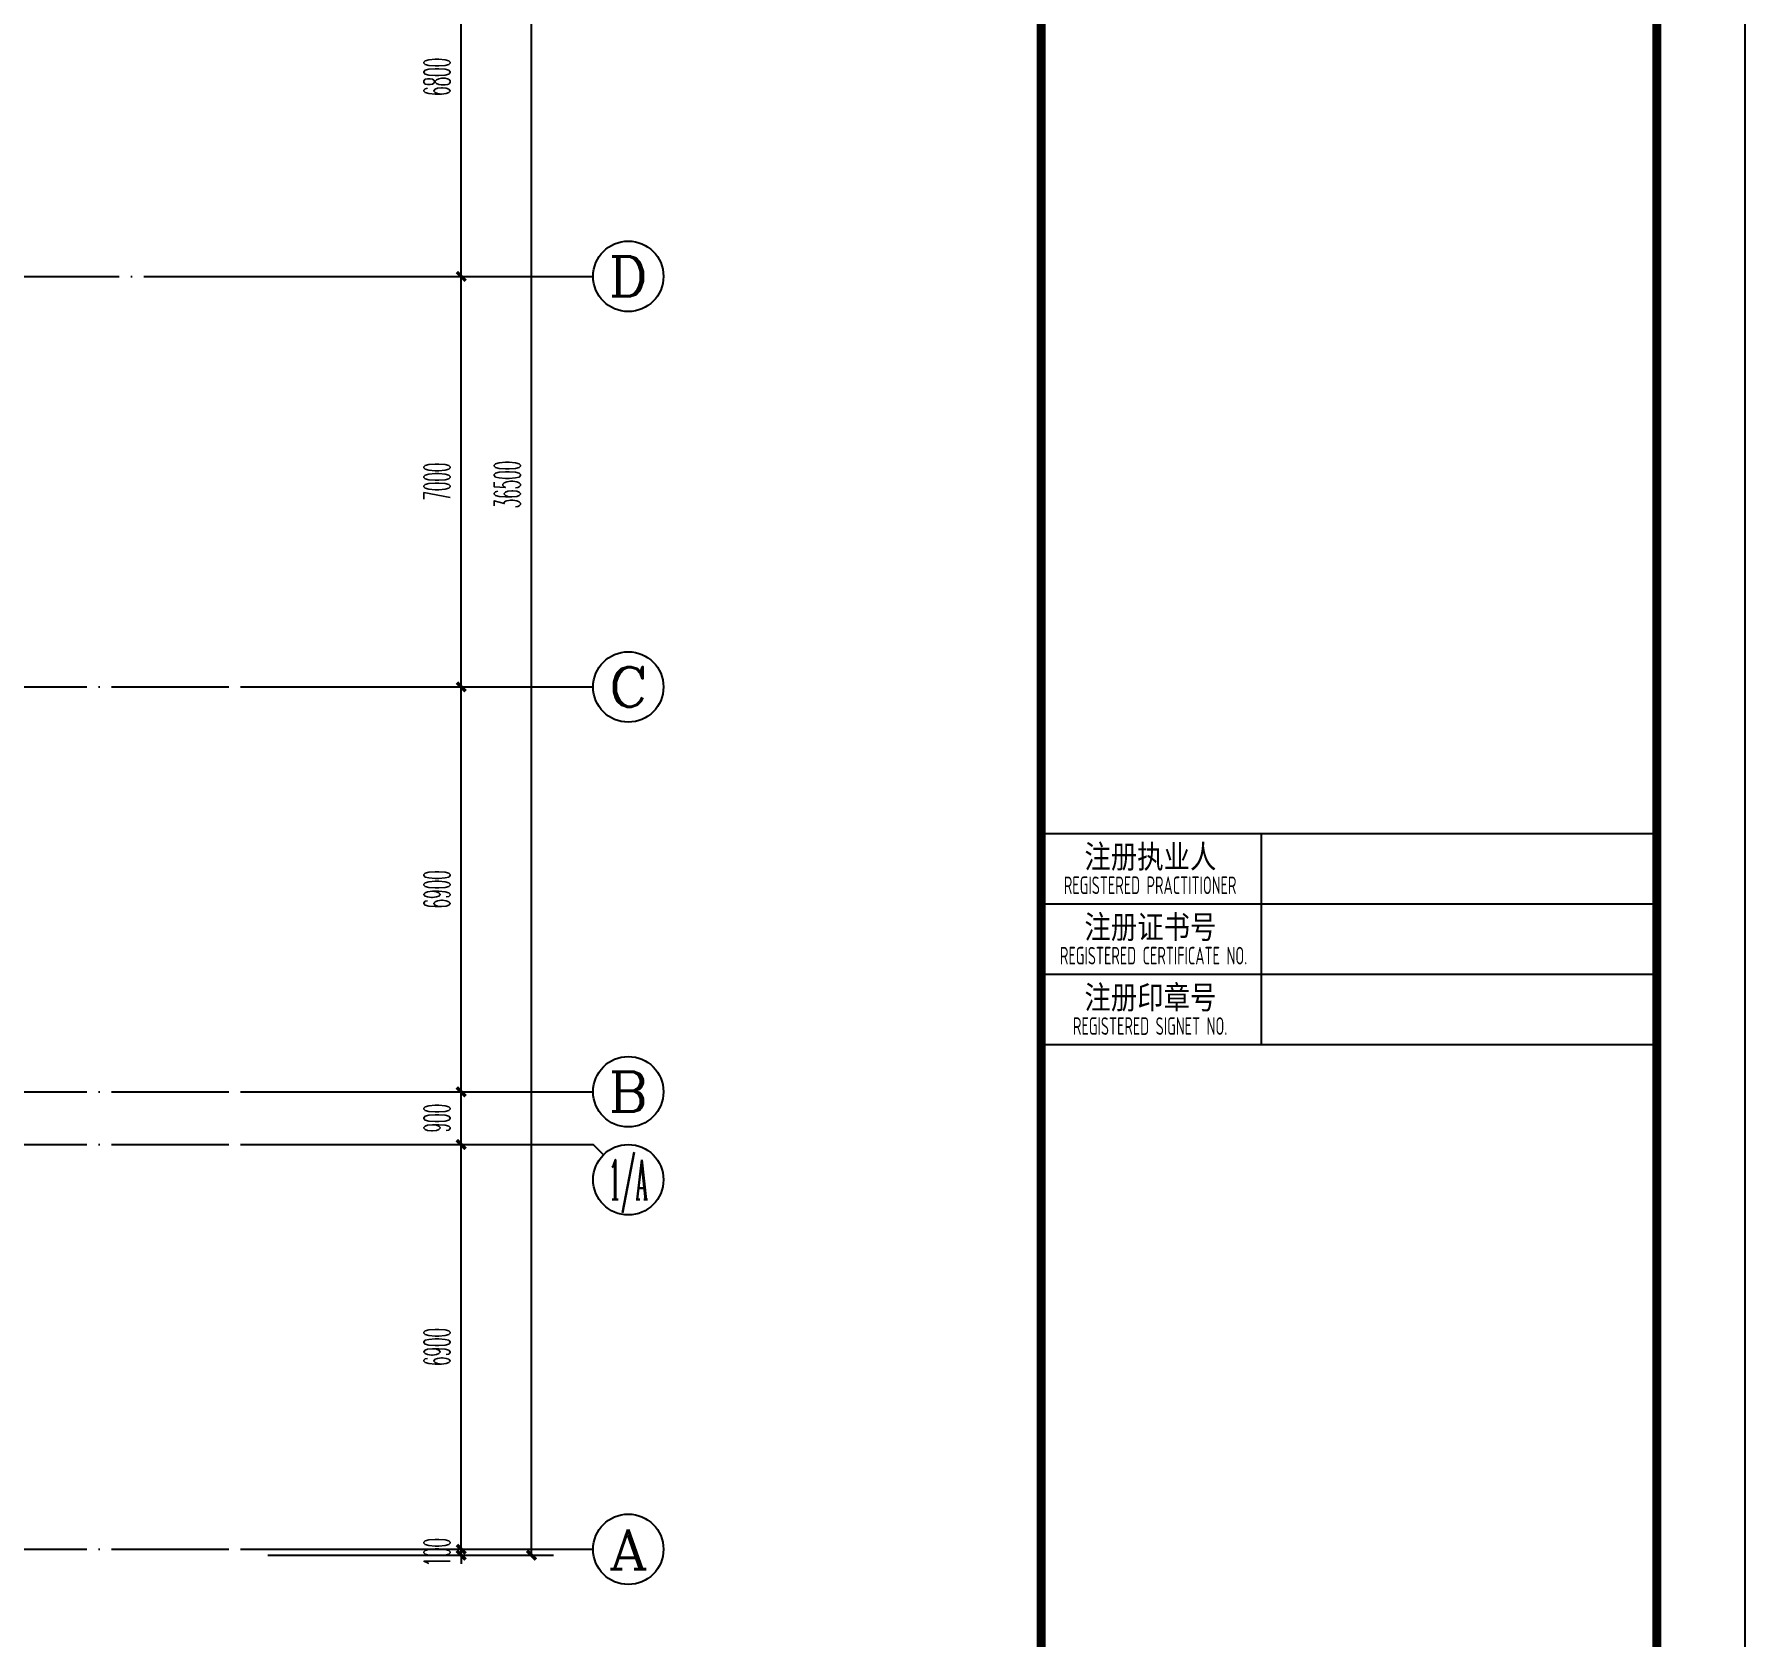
# Model space of a CAD drawing. Extents: x -888467 to -675969, y -675351 to -419232.
# Drawn here: x -716964 to -687791, y -491730 to -464412 of the extents above; entities that cross this region are included whole.
import ezdxf
from ezdxf.enums import TextEntityAlignment as Align

# ---------------------------------------------------------------- set-up
doc = ezdxf.new("R2010")
doc.units = 0
doc.header["$LTSCALE"] = 1000
doc.linetypes.add('DOTE', pattern=[2.42, 2, -0.2, 0.02, -0.2])
doc.layers.get('0').update_dxf_attribs({"linetype": 'CONTINUOUS'})
doc.layers.get('Defpoints').update_dxf_attribs({"linetype": 'CONTINUOUS'})
for name, color, linetype in [('AXIS', 3, 'CONTINUOUS'), ('AXIS_TEXT', 7, 'CONTINUOUS'), ('BTTK', 7, 'CONTINUOUS'), ('DOTE', 252, 'CONTINUOUS'), ('PUB_TITLE', 7, 'CONTINUOUS'), ('风量标注', 3, 'CONTINUOUS')]:
    doc.layers.add(name, color=color, linetype=linetype)
doc.styles.add('_TCH_AXIS', font='COMPLEX', dxfattribs={"bigfont": 'GBCBIG'})
doc.styles.add('_TCH_DIM_T3', font='simplex.shx', dxfattribs={"width": 0.423529, "bigfont": 'gbcbig.shx'})
doc.styles.add('COMPLEX', font='COMPLEX')
doc.styles.add('HZ(TK)', font='geniso.shx', dxfattribs={"width": 0.9, "bigfont": 'hztxt.shx'})
doc.dimstyles.new('_TCH_ARCH&&150', dxfattribs={"dimtxt": 446.25, "dimasz": 150, "dimexe": 375, "dimexo": 450, "dimgap": 189.375, "dimtad": 1, "dimdec": 0, "dimzin": 0, "dimdsep": 46, "dimtxsty": '_TCH_DIM_T3', "dimblk": 'ARCHTICK', "dimcen": 0.09, "dimclrt": 7, "dimazin": 2, "dimtfac": 1, "dimtdec": 0, "dimtix": 1, "dimtmove": 2, "dimatfit": 3, "dimfxl": 1, "dimtolj": 1, "dimtzin": 0, "dimarcsym": 0})

# ---------------------------------------------------------------- blocks, each defined once
blk = doc.blocks.new('vhtemplate_2020年新竖式图框_A1_1_2', base_point=(-420.5, 0))
at = {"layer": 'BTTK'}
for p, q in [((831, 321.01), (761, 321.01)), ((786, 321.01), (786, 297.01)), ((831, 313.01), (761, 313.01)), ((831, 305.01), (761, 305.01)), ((831, 305.01), (761, 305.01)), ((786, 305.01), (786, 297.01)), ((831, 297.01), (761, 297.01))]:
    blk.add_line(p, q, dxfattribs=at)
at = {"layer": 'PUB_TITLE', "color": 7}
blk.add_lwpolyline([(-420.5, 594), (841, 594), (841, 0), (-420.5, 0)], close=True, dxfattribs=at)
at = {"layer": 'PUB_TITLE', "const_width": 1}
blk.add_lwpolyline([(-395.5, 10), (831, 10), (831, 584), (-395.5, 584)], close=True, dxfattribs=at)
blk.add_lwpolyline([(761, 10), (761, 584)], dxfattribs=at)
at = {"layer": 'BTTK', "style": 'HZ(TK)'}
for s, p in [('注册执业人', (773.42, 318.32)), ('注册证书号', (773.42, 310.32)), ('注册印章号', (773.42, 302.32))]:
    blk.add_text(s, height=3, dxfattribs=at).set_placement(p, align=Align.MIDDLE_CENTER)
at = {"layer": 'BTTK', "style": 'HZ(TK)', "width": 0.65}
for s, p in [('REGISTERED PRACTITIONER', (773.39, 315.16)), ('REGISTERED CERTIFICATE NO.', (773.78, 307.16)), ('REGISTERED SIGNET NO.', (773.39, 299.16))]:
    blk.add_text(s, height=2, dxfattribs=at).set_placement(p, align=Align.MIDDLE_CENTER)
at = {"layer": 'BTTK', "color": 4, "style": 'HZ(TK)', "width": 0.9}
for tag, p in [('合作单位', (796, 511.5)), ('建设单位', (796, 209.5)), ('工程名称', (796, 176.5)), ('子项名称', (806, 160)), ('图纸名称', (796, 141))]:
    blk.add_attdef(tag, text='', height=3.5, dxfattribs=at).set_placement(p, align=Align.MIDDLE_CENTER)
for tag, p in [('注册证书号', (808.5, 309.01)), ('注册印章号', (808.5, 301.01)), ('设计号', (806, 193)), ('图别', (789.75, 34)), ('图号', (822.25, 34)), ('版本号', (789.75, 26)), ('日期', (822.25, 26))]:
    blk.add_attdef(tag, text='', height=3.5, dxfattribs=at).set_placement(p, align=Align.MIDDLE)
blk = doc.blocks.new('_ArchTick')
at = {"color": 0, "linetype": 'ByBlock', "const_width": 0.4}
blk.add_lwpolyline([(-0.5, -0.5), (0.5, 0.5)], dxfattribs=at)
blk = doc.blocks.new('*D634')
at = {"layer": 'AXIS', "color": 0, "lineweight": -2, "transparency": 16777216}
for p, q in [((-709682, -490239), (-709682, -490089)), ((-712982, -490239), (-709307, -490239)), ((-712982, -490339), (-709307, -490339)), ((-709682, -490339), (-709682, -490239)), ((-709682, -490339), (-709682, -490489))]:
    blk.add_line(p, q, dxfattribs=at)
at = {"layer": 'Defpoints', "color": 0, "transparency": 16777216}
for p in [(-713432, -490239), (-713432, -490339), (-709682, -490239)]:
    blk.add_point(p, dxfattribs=at)
at = {"layer": 'AXIS', "color": 0, "lineweight": -2, "transparency": 16777216, "xscale": 150, "yscale": 150, "zscale": 150}
for p, rotation in [((-709682, -490239), 270), ((-709682, -490339), 90)]:
    blk.add_blockref('_ArchTick', p, dxfattribs=dict(at, rotation=rotation))
at = {"layer": 'AXIS', "color": 7, "transparency": 16777216, "insert": (-710095, -490289), "char_height": 446.2, "attachment_point": 5, "rotation": 90, "style": '_TCH_DIM_T3'}
blk.add_mtext('\\A1;100', dxfattribs=at)
blk = doc.blocks.new('*D635')
at = {"layer": 'AXIS', "color": 0, "lineweight": -2, "transparency": 16777216}
for p, q in [((-712982, -483339), (-709307, -483339)), ((-709682, -490239), (-709682, -483339)), ((-712982, -490239), (-709307, -490239))]:
    blk.add_line(p, q, dxfattribs=at)
at = {"layer": 'Defpoints', "color": 0, "transparency": 16777216}
for p in [(-713432, -483339), (-709682, -483339), (-713432, -490239)]:
    blk.add_point(p, dxfattribs=at)
at = {"layer": 'AXIS', "color": 0, "lineweight": -2, "transparency": 16777216, "xscale": 150, "yscale": 150, "zscale": 150}
for p, rotation in [((-709682, -483339), 90), ((-709682, -490239), 270)]:
    blk.add_blockref('_ArchTick', p, dxfattribs=dict(at, rotation=rotation))
at = {"layer": 'AXIS', "color": 7, "transparency": 16777216, "insert": (-710095, -486789), "char_height": 446.2, "attachment_point": 5, "rotation": 90, "style": '_TCH_DIM_T3'}
blk.add_mtext('\\A1;6900', dxfattribs=at)
blk = doc.blocks.new('*D636')
at = {"layer": 'AXIS', "color": 0, "lineweight": -2, "transparency": 16777216}
for p, q in [((-712982, -482439), (-709307, -482439)), ((-709682, -483339), (-709682, -482439)), ((-712982, -483339), (-709307, -483339))]:
    blk.add_line(p, q, dxfattribs=at)
at = {"layer": 'Defpoints', "color": 0, "transparency": 16777216}
for p in [(-713432, -482439), (-709682, -482439), (-713432, -483339)]:
    blk.add_point(p, dxfattribs=at)
at = {"layer": 'AXIS', "color": 0, "lineweight": -2, "transparency": 16777216, "xscale": 150, "yscale": 150, "zscale": 150}
for p, rotation in [((-709682, -482439), 90), ((-709682, -483339), 270)]:
    blk.add_blockref('_ArchTick', p, dxfattribs=dict(at, rotation=rotation))
at = {"layer": 'AXIS', "color": 7, "transparency": 16777216, "insert": (-710095, -482889), "char_height": 446.2, "attachment_point": 5, "rotation": 90, "style": '_TCH_DIM_T3'}
blk.add_mtext('\\A1;900', dxfattribs=at)
blk = doc.blocks.new('*D637')
at = {"layer": 'AXIS', "color": 0, "lineweight": -2, "transparency": 16777216}
for p, q in [((-712982, -475539), (-709307, -475539)), ((-709682, -482439), (-709682, -475539)), ((-712982, -482439), (-709307, -482439))]:
    blk.add_line(p, q, dxfattribs=at)
at = {"layer": 'Defpoints', "color": 0, "transparency": 16777216}
for p in [(-713432, -475539), (-709682, -475539), (-713432, -482439)]:
    blk.add_point(p, dxfattribs=at)
at = {"layer": 'AXIS', "color": 0, "lineweight": -2, "transparency": 16777216, "xscale": 150, "yscale": 150, "zscale": 150}
for p, rotation in [((-709682, -475539), 90), ((-709682, -482439), 270)]:
    blk.add_blockref('_ArchTick', p, dxfattribs=dict(at, rotation=rotation))
at = {"layer": 'AXIS', "color": 7, "transparency": 16777216, "insert": (-710095, -478989), "char_height": 446.2, "attachment_point": 5, "rotation": 90, "style": '_TCH_DIM_T3'}
blk.add_mtext('\\A1;6900', dxfattribs=at)
blk = doc.blocks.new('*D638')
at = {"layer": 'AXIS', "color": 0, "lineweight": -2, "transparency": 16777216}
for p, q in [((-712982, -468539), (-709307, -468539)), ((-709682, -475539), (-709682, -468539)), ((-712982, -475539), (-709307, -475539))]:
    blk.add_line(p, q, dxfattribs=at)
at = {"layer": 'Defpoints', "color": 0, "transparency": 16777216}
for p in [(-713432, -468539), (-709682, -468539), (-713432, -475539)]:
    blk.add_point(p, dxfattribs=at)
at = {"layer": 'AXIS', "color": 0, "lineweight": -2, "transparency": 16777216, "xscale": 150, "yscale": 150, "zscale": 150}
for p, rotation in [((-709682, -468539), 90), ((-709682, -475539), 270)]:
    blk.add_blockref('_ArchTick', p, dxfattribs=dict(at, rotation=rotation))
at = {"layer": 'AXIS', "color": 7, "transparency": 16777216, "insert": (-710095, -472039), "char_height": 446.2, "attachment_point": 5, "rotation": 90, "style": '_TCH_DIM_T3'}
blk.add_mtext('\\A1;7000', dxfattribs=at)
blk = doc.blocks.new('*D639')
at = {"layer": 'AXIS', "color": 0, "lineweight": -2, "transparency": 16777216}
for p, q in [((-712982, -461739), (-709307, -461739)), ((-709682, -468539), (-709682, -461739)), ((-712982, -468539), (-709307, -468539))]:
    blk.add_line(p, q, dxfattribs=at)
at = {"layer": 'Defpoints', "color": 0, "transparency": 16777216}
for p in [(-713432, -461739), (-709682, -461739), (-713432, -468539)]:
    blk.add_point(p, dxfattribs=at)
at = {"layer": 'AXIS', "color": 0, "lineweight": -2, "transparency": 16777216, "xscale": 150, "yscale": 150, "zscale": 150}
for p, rotation in [((-709682, -461739), 90), ((-709682, -468539), 270)]:
    blk.add_blockref('_ArchTick', p, dxfattribs=dict(at, rotation=rotation))
at = {"layer": 'AXIS', "color": 7, "transparency": 16777216, "insert": (-710095, -465139), "char_height": 446.2, "attachment_point": 5, "rotation": 90, "style": '_TCH_DIM_T3'}
blk.add_mtext('\\A1;6800', dxfattribs=at)
blk = doc.blocks.new('*D642')
at = {"layer": 'AXIS', "color": 0, "lineweight": -2, "transparency": 16777216}
for p, q in [((-712982, -453839), (-708107, -453839)), ((-708482, -490339), (-708482, -453839)), ((-712982, -490339), (-708107, -490339))]:
    blk.add_line(p, q, dxfattribs=at)
at = {"layer": 'Defpoints', "color": 0, "transparency": 16777216}
for p in [(-713432, -453839), (-708482, -453839), (-713432, -490339)]:
    blk.add_point(p, dxfattribs=at)
at = {"layer": 'AXIS', "color": 0, "lineweight": -2, "transparency": 16777216, "xscale": 150, "yscale": 150, "zscale": 150}
for p, rotation in [((-708482, -453839), 90), ((-708482, -490339), 270)]:
    blk.add_blockref('_ArchTick', p, dxfattribs=dict(at, rotation=rotation))
at = {"layer": 'AXIS', "color": 7, "transparency": 16777216, "insert": (-708895, -472089), "char_height": 446.2, "attachment_point": 5, "rotation": 90, "style": '_TCH_DIM_T3'}
blk.add_mtext('\\A1;36500', dxfattribs=at)
blk = doc.blocks.new('_AXISO')
blk.add_circle((0, 0), 0.5)
at = {"layer": 'AXIS_TEXT', "style": 'COMPLEX', "width": 1.041667}
blk.add_attdef('A', text='', height=0.56, dxfattribs=at).set_placement((-0.25, -0.28), (0.25, -0.28), align=Align.FIT)

msp = doc.modelspace()

# ---------------------------------------------------------------- linework, layer by layer
at = {"layer": 'AXIS'}
for p, q in [((-713432, -468538.7), (-707432, -468538.7)), ((-713432, -475538.7), (-707432, -475538.7)), ((-713432, -482438.7), (-707432, -482438.7)), ((-713432, -483338.7), (-707432, -483338.7)), ((-707256.3, -483514.5), (-707432, -483338.7)), ((-713432, -490238.7), (-707432, -490238.7))]:
    msp.add_line(p, q, dxfattribs=at)
at = {"layer": 'DOTE', "linetype": 'DOTE'}
for p, q in [((-746553.4, -468538.7), (-713239.1, -468538.7)), ((-860846.2, -475538.7), (-713239.1, -475538.7)), ((-860846.2, -482438.7), (-713239.1, -482438.7)), ((-860846.2, -483338.7), (-713239.1, -483338.7)), ((-860846.2, -490238.7), (-713239.1, -490238.7))]:
    msp.add_line(p, q, dxfattribs=at)

# ---------------------------------------------------------------- block references
at = {"layer": 'AXIS'}
ref = msp.add_blockref('_AXISO', (-706832, -468538.7), dxfattribs=dict(at, xscale=1200, yscale=1200, zscale=1200))
ref.add_attrib('A', 'D', dxfattribs={"layer": 'AXIS_TEXT', "height": 678.8, "style": '_TCH_AXIS', "width": 1.235294}).set_placement((-707171.4, -468878.1), (-706492.6, -468878.1), align=Align.FIT)
ref = msp.add_blockref('_AXISO', (-706832, -475538.7), dxfattribs=dict(at, xscale=1200, yscale=1200, zscale=1200))
ref.add_attrib('A', 'C', dxfattribs={"layer": 'AXIS_TEXT', "height": 678.8, "style": '_TCH_AXIS', "width": 1.4}).set_placement((-707171.4, -475878.1), (-706492.6, -475878.1), align=Align.FIT)
ref = msp.add_blockref('_AXISO', (-706832, -482438.7), dxfattribs=dict(at, xscale=1200, yscale=1200, zscale=1200))
ref.add_attrib('A', 'B', dxfattribs={"layer": 'AXIS_TEXT', "height": 678.8, "style": '_TCH_AXIS', "width": 1.235294}).set_placement((-707171.4, -482778.1), (-706492.6, -482778.1), align=Align.FIT)
ref = msp.add_blockref('_AXISO', (-706832, -483938.7), dxfattribs=dict(at, xscale=1200, yscale=1200, zscale=1200))
ref.add_attrib('A', '1/A', dxfattribs={"layer": 'AXIS_TEXT', "height": 678.82, "style": '_TCH_AXIS', "width": 0.381818}).set_placement((-707171.4, -484278.1), (-706492.6, -484278.1), align=Align.FIT)
ref = msp.add_blockref('_AXISO', (-706832, -490238.7), dxfattribs=dict(at, xscale=1200, yscale=1200, zscale=1200))
ref.add_attrib('A', 'A', dxfattribs={"layer": 'AXIS_TEXT', "height": 678.8, "style": '_TCH_AXIS', "width": 1.166667}).set_placement((-707171.4, -490578.1), (-706492.6, -490578.1), align=Align.FIT)
at = {"layer": '风量标注', "xscale": 150, "yscale": 150, "zscale": 150}
msp.add_blockref('vhtemplate_2020年新竖式图框_A1_1_2', (-877015.7, -526193.3), dxfattribs=at)

# ---------------------------------------------------------------- dimensions: what is measured, and where the dimension line sits
at = {"layer": 'AXIS'}
for p1, p2, distance, picture, middle in [((-713432, -490338.7), (-713432, -453838.7), -4950, '*D642', (-708894.5, -472088.7)), ((-713432, -468538.7), (-713432, -461738.7), -3750, '*D639', (-710094.5, -465138.7)), ((-713432, -475538.7), (-713432, -468538.7), -3750, '*D638', (-710094.5, -472038.7)), ((-713432, -482438.7), (-713432, -475538.7), -3750, '*D637', (-710094.5, -478988.7)), ((-713432, -483338.7), (-713432, -482438.7), -3750, '*D636', (-710094.5, -482888.7)), ((-713432, -490238.7), (-713432, -483338.7), -3750, '*D635', (-710094.5, -486788.7)), ((-713432, -490338.7), (-713432, -490238.7), -3750, '*D634', (-710094.5, -490288.7))]:
    dim = msp.add_aligned_dim(p1=p1, p2=p2, distance=distance, dimstyle='_TCH_ARCH&&150', dxfattribs=at)
    dim.commit()
    dim.dimension.update_dxf_attribs({"geometry": picture, "text_midpoint": middle})

doc.saveas('drawing.dxf')
